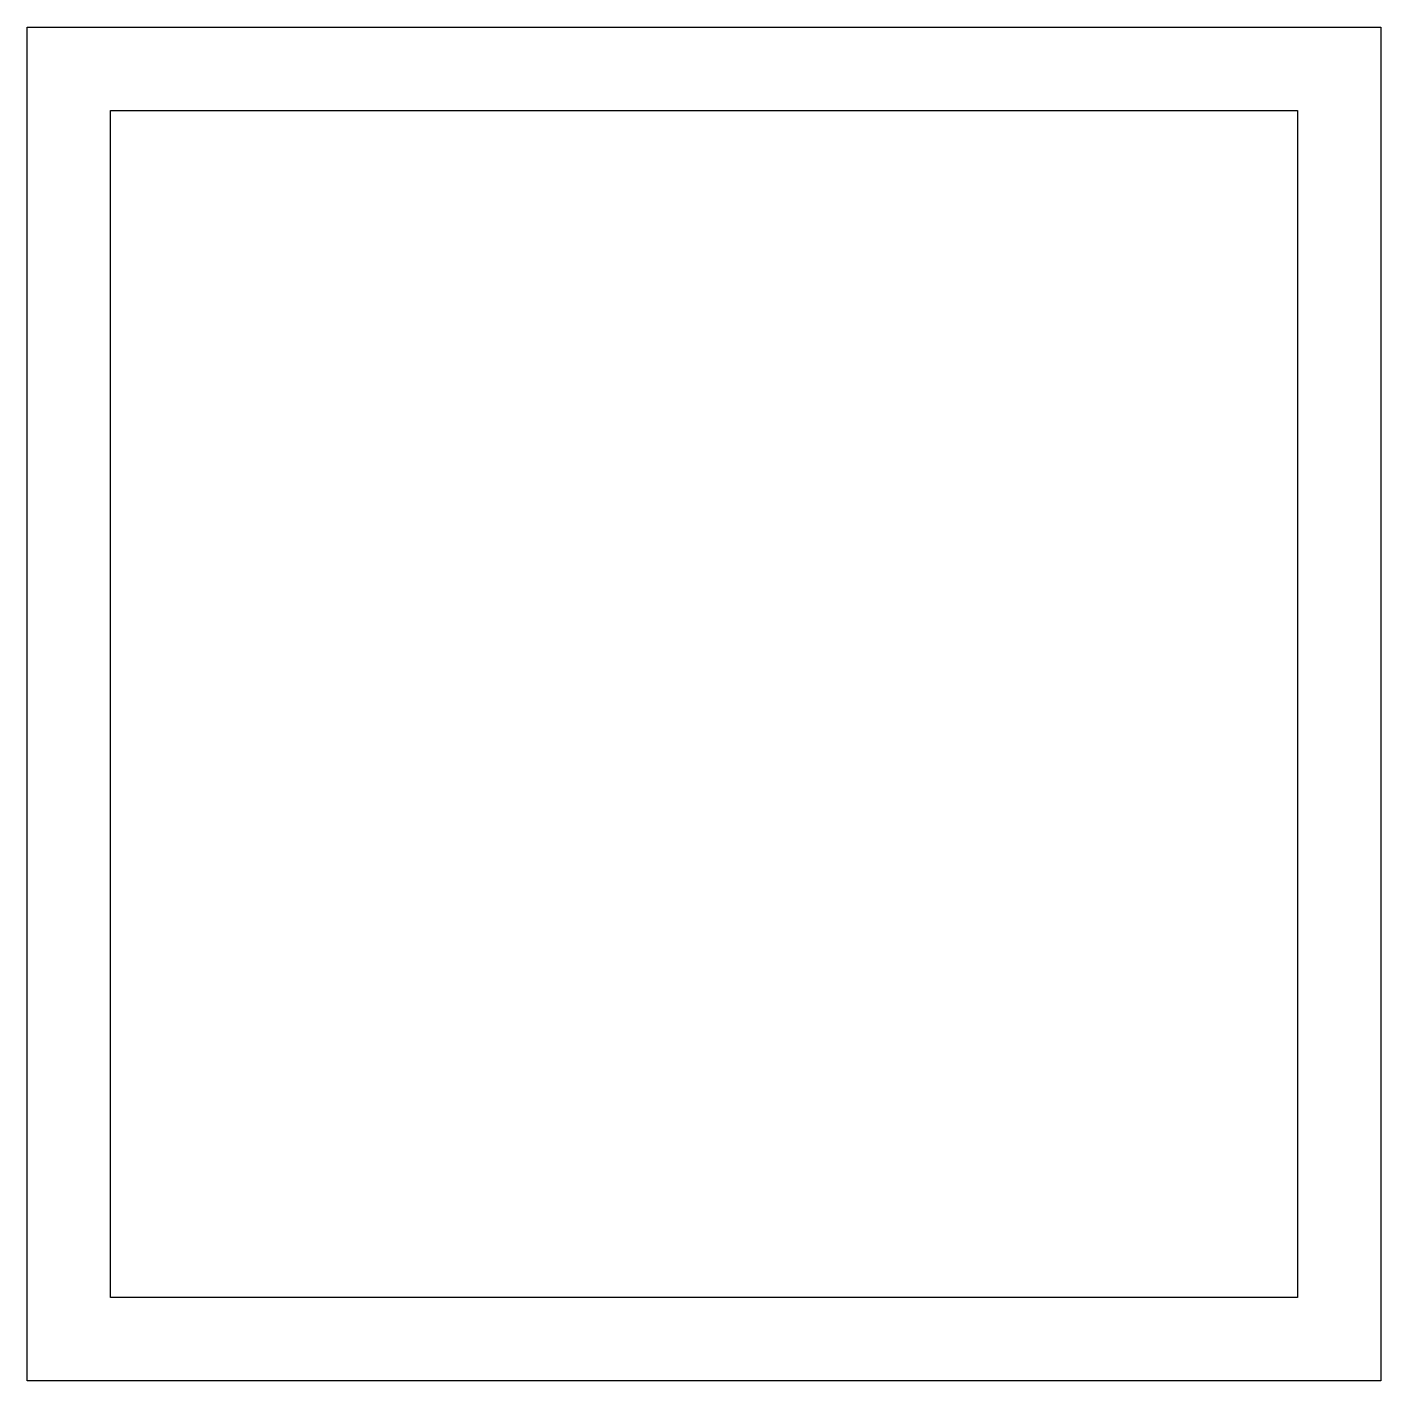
# Model space of a CAD drawing. Header units: millimetres. Extents: x -153 to 334, y 2887 to 3374.
import ezdxf

# ---------------------------------------------------------------- set-up
doc = ezdxf.new("R2010")
doc.units = ezdxf.units.MM

msp = doc.modelspace()

# ---------------------------------------------------------------- linework, layer by layer
for p, q in [((-152.78, 3373.87), (334.22, 3373.87)), ((-152.78, 2886.87), (-152.78, 3373.87)), ((334.22, 3373.87), (334.22, 2886.87)), ((-122.78, 3343.87), (304.22, 3343.87)), ((-122.78, 2916.87), (-122.78, 3343.87)), ((304.22, 3343.87), (304.22, 2916.87)), ((304.22, 2916.87), (-122.78, 2916.87)), ((334.22, 2886.87), (-152.78, 2886.87))]:
    msp.add_line(p, q)

doc.saveas('drawing.dxf')
